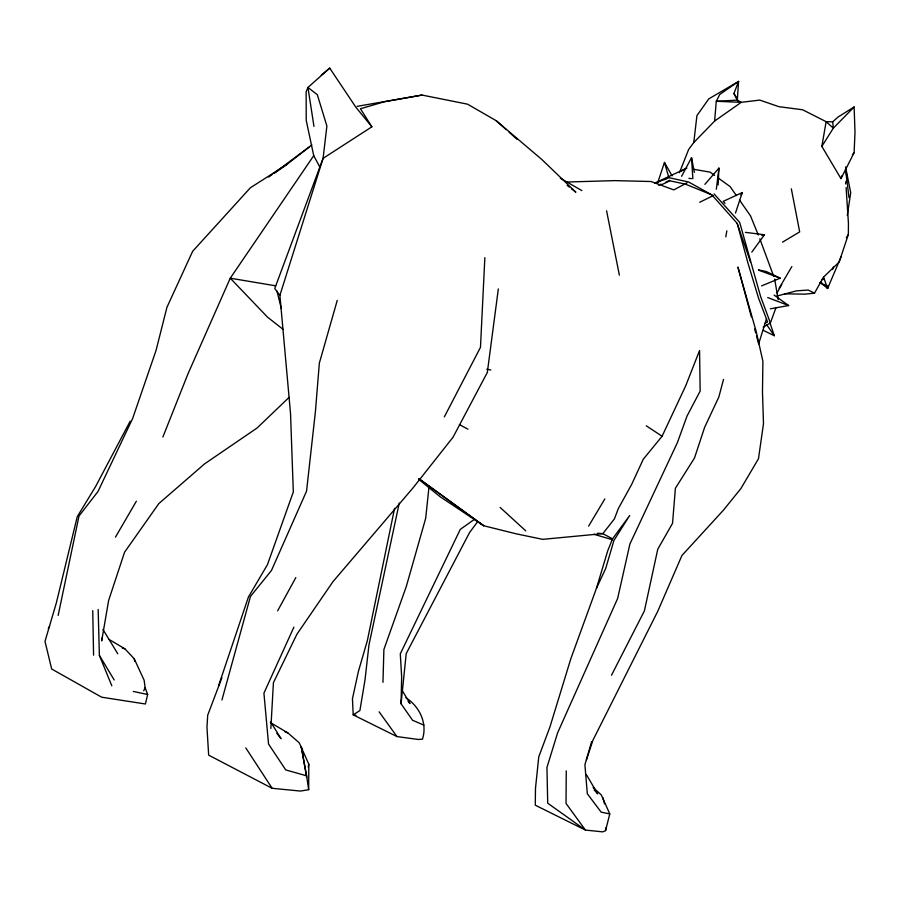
<?xml version="1.0" encoding="UTF-8"?>
<svg xmlns="http://www.w3.org/2000/svg" width="900" height="900" viewBox="0 0 900 900"><rect width="100%" height="100%" fill="white"/><g stroke="black" fill="none" stroke-linecap="round" stroke-linejoin="round"><path stroke-width="1.35" d="M221.906 677.678L207.709 715.185L206.966 727.312L208.665 755.145L272.149 788.299L300.499 791.066L308.666 789.683L308.812 764.235L299.295 742.86L287.887 732.915L270.338 722.554M566.257 770.85L566.021 803.441L585.416 830.07L602.82 831.87L605.587 830.587L609.773 813.926L601.301 794.936L593.089 787.466M784.53 293.827L804.847 294.154L814.489 293.197L823.489 277.166L839.194 261.99L848.351 234.484L848.441 223.391L846.101 187.47M382.961 682.324L383.895 649.496L406.316 586.44L425.689 518.321L428.906 487.688M821.846 146.374L833.332 128.149L826.133 121.669L821.846 146.374L840.971 178.627L854.123 152.674L855 132.345L854.123 106.976L838.08 117L832.691 121.837L826.133 121.669L802.62 109.766L778.905 106.684L759.78 100.091L741.251 102.33L716.265 101.295L714.634 121.05L693.788 142.537L688.658 149.422L679.444 172.732M101.812 638.111L101.689 640.901L108.63 600.469L124.56 552.206L158.861 503.561L204.593 463.86L257.074 428.017L289.136 397.327M718.144 184.972L718.92 168.12L704.88 184.376M820.575 281.824L827.606 288.461L827.73 285.795M484.853 257.681L480.476 347.344L444.33 416.891M270.855 728.482L273.42 682.661L296.944 634.185L332.955 581.67L412.965 487.957L453.037 437.22L487.327 372.454L498.33 288.956M737.989 101.464L737.381 99.09L738.574 81.427L708.829 98.843L696.926 115.616L693.788 142.537M405.866 697.714C419.501 706.5 427.635 723.139 422.46 739.204L418.23 739.462L396.968 736.571L353.205 714.859L352.451 698.749L358.414 671.389L367.335 640.688L394.571 508.343M605.587 830.587L605.891 827.82M716.321 189.236L718.92 168.12M847.294 215.494L850.714 192.679L845.55 166.928M845.55 183.915L846.011 181.204M725.794 236.835L726.851 230.839M58.151 615.409L79.02 515.97L97.999 491.501L132.649 418.455L156.071 350.359L166.916 307.35L192.656 251.291L250.414 187.74L286.796 164.52L311.816 144.956M308.194 766.98L308.812 764.235M108.821 639.315L124.83 648.776L134.213 658.744L144.124 680.231L145.136 687.668L147.645 694.508L145.417 703.991L101.666 697.196L51.671 669.004L45 641.363L56.306 603.056L77.254 516.679L95.513 486.686L130.207 421.178M399.251 503.089L368.978 644.85L364.984 680.051L359.899 710.55L353.205 714.859L355.939 715.32M840.971 178.627L841.669 175.939M723.499 379.451L718.83 397.046L704.655 427.286L694.485 458.01L675.405 488.25L672.536 523.316L657.754 549.259L644.389 610.92L611.505 675.202M221.94 699.986L250.459 596.43L271.474 570.465L306.551 491.152L315.394 411.817L319.331 363.184L337.241 300.397M591.604 741.746L584.91 764.752L587.329 793.755L601.144 812.126L609.773 813.926M596.464 588.274L607.781 550.642L612.54 538.852L629.663 515.531L613.946 540.416L605.722 568.406L596.464 588.274L570.892 658.541L549.979 726.84L538.762 756.844L535.477 788.467L535.286 805.196L585.416 830.07L547.717 803.194L546.941 767.509L557.595 732.859L617.659 598.421L629.91 543.983L677.374 442.665L687.094 415.912L700.155 391.084L699.559 350.516L685.699 385.841L662.085 436.241L643.275 459.248L631.654 484.436L618.3 508.624L614.43 518.85L602.854 533.644L542.7 539.347L516.139 533.812L483.728 525.757L440.044 496.654L418.601 479.272M766.541 318.645L758.655 343.856L756.472 335.767M279.9 295.335L323.077 158.355L326.891 126.034L317.34 94.736L307.946 87.457L329.715 68.13L355.86 107.201L371.869 126.821L323.077 158.355L274.748 288.529L279.9 295.335L290.531 413.527L293.321 491.906L267.446 564.671L248.4 597.082L218.486 686.014M735.48 213.086L742.286 192.555L723.173 201.375L724.995 203.366M586.406 759.904L592.942 740.205L657.709 611.381L681.93 555.502L723.375 510.221L740.947 488.486L758.475 458.741L763.481 423.765L762.48 392.04L762.896 361.26L756.293 331.875L737.91 267.041L751.376 316.901M657.742 182.576L664.447 162.45L672.109 175.838M763.155 327.262L770.389 322.965L776.036 307.463M737.235 100.125L733.939 93.521L738.574 81.427L719.752 94.455L716.265 101.295L737.235 100.125L741.251 102.33L714.634 121.05M832.489 269.561L833.467 267.053M162.866 437.051L188.1 373.556L230.265 278.201L313.729 155.678L306.225 120.375L306.146 91.8L307.946 87.457L313.965 126.405M824.423 284.456L827.606 288.461L841.174 256.601M143.707 690.851L145.136 687.668M293.895 627.143L263.925 693.169L268.549 744.053L285.727 769.916L306.596 775.822L308.666 789.683M681.615 176.287L691.538 157.68L694.35 172.361M277.627 610.841L295.841 577.553M48.296 628.56L49.624 626.175M776.992 292.995L781.774 284.479M115.47 537.154L136.373 501.199M740.891 194.951L742.286 192.555M779.096 288.315L791.865 266.546M588.634 526.106L604.845 498.915M846.27 237.769L848.351 234.484M751.804 252.146L764.471 234.776L745.414 232.346M477.641 521.685L469.553 532.564L406.204 653.614L401.062 703.766L412.571 720.259L423.866 725.13M852.435 154.71L854.123 152.674M854.123 106.976L833.332 128.149L832.691 121.837M736.639 83.362L738.574 81.427M321.244 75.195L329.715 68.13M268.661 177.097L272.014 174.611M274.252 172.946L308.97 147.195M474.57 519.233L460.282 529.403L400.286 653.839L401.647 676.879L401.062 703.766L400.928 701.156M274.354 173.25L286.796 164.52M782.505 242.19L799.673 231.885L791.347 188.831M680.681 171.439L686.846 168.075L655.178 182.936M686.97 182.903L673.774 189.889L651.071 181.519L614.621 180.619L567 182.025M699.75 202.252L713.194 195.626M765.135 323.179L767.599 322.02L758.543 298.136L747.686 262.148L737.212 223.414L711.934 194.94L688.658 182.014L668.678 177.626L655.043 183.319M661.421 184.792L669.982 180.844L684.337 183.926M663.919 179.786L667.631 178.11M658.462 185.209L660.96 184.118M665.977 181.935L669.724 180.304M761.591 285.885L780.232 278.179L766.361 271.564L758.587 269.933M761.839 235.507L764.471 234.776M776.768 296.077L796.444 290.858L808.268 290.048L814.489 293.197M571.523 188.786L575.854 192.195L541.901 159.559L496.159 120.668L467.572 104.186L422.021 95.062L384.21 101.812L360.461 108.742L371.869 126.821M770.332 308.812L788.648 305.55L774.101 295.076M357.176 106.346L422.021 95.062M821.543 279.596L824.344 279.338L827.606 288.461M597.645 533.194L602.854 533.644L612.54 538.852M688.894 178.335L691.538 178.605M275.659 285.817L230.265 278.201L267.469 317.093L282.881 329.186M693.686 169.279L710.123 172.159L714.566 175.365M486.731 369.18L490.815 369.979M133.324 691.425L147.645 694.508M122.265 648.135L124.83 648.776M593.91 534.274L612.653 539.786M758.565 270.135L780.232 278.179M767.7 297.54L788.648 305.55M685.643 184.208L711.934 194.94M284.569 731.531L287.887 732.915M763.268 330.345L774.293 335.711L770.029 323.044M459.382 424.586L467.944 429.188M560.374 178.245L581.861 190.609M819.675 282.6L826.898 286.942M646.256 425.801L662.085 436.241M717.896 177.773L730.102 186.581L736.38 195.593M419.152 478.856L483.728 525.757L419.006 478.789M567.18 185.377L569.351 187.088M496.159 120.668L506.194 129.611M509.209 132.3L517.23 139.455M500.108 507.42L525.803 530.899M408.15 701.561L410.017 703.53L401.625 689.479M714.049 193.905L739.676 222.356L760.635 296.618L770.389 322.965M594.113 789.874L597.701 793.879L586.485 774.81M276.851 733.354L281.036 738.72L270.72 721.991M379.103 711.821L396.968 736.571M739.519 200.093L750.51 215.843L758.273 234.968M766.609 324.585L774.293 335.711M245.779 747.9L272.149 788.299M733.939 93.521L737.381 99.09M102.96 629.494L117.765 653.738M98.168 609.446L99.371 655.346L114.188 679.961M313.729 155.678L319.725 166.826M99.371 655.346L111.802 685.755M759.825 238.792L773.764 276.502M823.489 277.166L824.344 279.338M774.675 279.124L778.185 299.632M737.212 223.414L750.499 261.968M664.447 162.45L668.857 177.547M754.65 329.029L755.741 333.067M602.831 797.479L604.519 803.835M276.986 291.161L281.317 308.52M606.577 210.791L619.369 275.164M134.213 658.744L134.73 661.354M306.596 775.822L301.32 747.011L306.675 777.352M845.55 169.324L849.004 197.618M845.966 167.58L846.709 177.12M691.538 157.68L692.865 178.74M92.745 610.673L93.578 655.2"/></g></svg>
